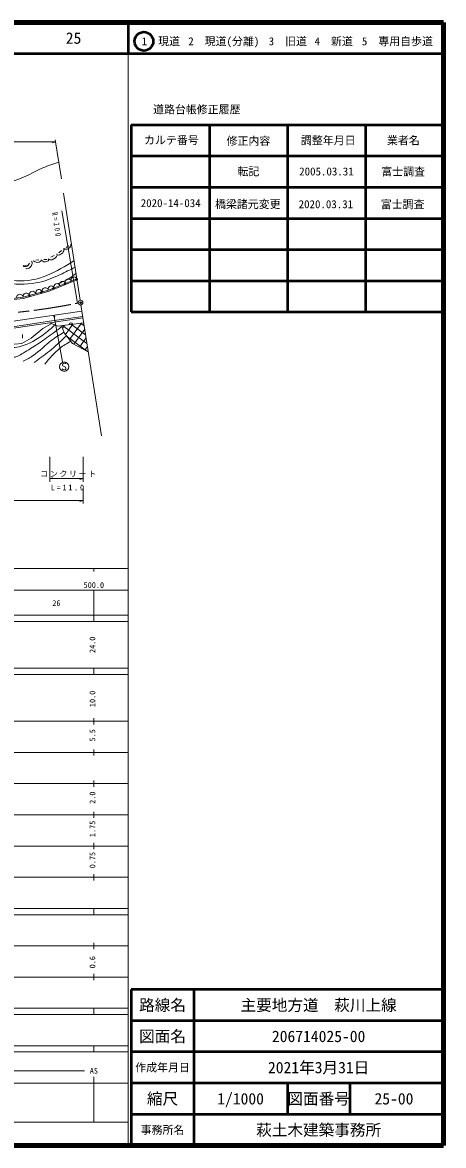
# Model space of a CAD drawing. Units: millimetres, scale not verified. Extents: x 40000 to 680000, y 20000 to 380000.
# Drawn here: x 545140 to 680000, y 20000 to 380000 of the extents above; entities that cross this region are included whole.
import ezdxf
from ezdxf.enums import TextEntityAlignment as Align

# ---------------------------------------------------------------- set-up
doc = ezdxf.new("R2010")
doc.units = ezdxf.units.MM
doc.header["$LTSCALE"] = 1000
doc.header["$PDMODE"] = 32
doc.header["$PDSIZE"] = 500
doc.linetypes.add('CHAIN', pattern=[18.5, 12, -1.5, 3.5, -1.5])
for name, color, linetype, lineweight in [('M-BGD', 7, 'Continuous', 13), ('M-BMK', 2, 'CHAIN', 13), ('M-BMK-SRVR', 3, 'Continuous', 13), ('M-STR-HTXT', 7, 'Continuous', 13), ('M-STR-STRC', 7, 'Continuous', 13), ('M-TTL', 2, 'Continuous', 140), ('M-TTL-BAND', 7, 'Continuous', 13), ('M-TTL-FRAM', 2, 'Continuous', 50), ('M-TTL-LINE', 7, 'Continuous', 50)]:
    doc.layers.add(name, color=color, linetype=linetype, lineweight=lineweight)
doc.layers.add('M-OTRS', color=6, linetype='Continuous')
doc.layers.add('M-TTL-TXT', color=7, linetype='Continuous')
doc.styles.add('ＭＳ ゴシック', font='')
doc.styles.get('ＭＳ ゴシック').set_extended_font_data('MS Gothic')

msp = doc.modelspace()

# ---------------------------------------------------------------- hatches: boundary and pattern name
at = {"layer": 'M-BGD'}
h = msp.add_hatch(dxfattribs=at)
h.set_pattern_fill('USER', color=256, style=0, pattern_type=2)
h.set_pattern_definition([(143.8511, (228045, 620454), (-1179.772, -1614.973), []), (233.8511, (228045, 620454), (1614.973, -1179.772), [])])
h.paths.add_polyline_path([(557634, 282815), (564773, 283739), (566230, 274378), (561207, 277103), (558494, 280564)])

# ---------------------------------------------------------------- linework, layer by layer
for p, q in [((556775, 306204), (557626, 306952)), ((559124, 307906), (559949, 308404)), ((546713, 301838), (547435, 302792)), ((549427, 303795), (550411, 303873)), ((551950, 303994), (552934, 304071)), ((554184, 304729), (555319, 305348)), ((545748, 302140), (546316, 302192)), ((562560, 297447), (562839, 297559)), ((556506, 282668), (553897, 283705)), ((556506, 282668), (564773, 283739)), ((545160, 279962), (545160, 278762))]:
    msp.add_line(p, q, dxfattribs=at)
for points in [[(522575, 297395), (530134, 293711), (536017, 291972), (541133, 291460), (545380, 291921), (553463, 294223), (562575, 297851)], [(541284, 291096), (545340, 291523), (553666, 293872), (562560, 297447)], [(564197, 287438), (542900, 284351), (517340, 283472), (496930, 283649), (477291, 283992), (434004, 283022), (402960, 281774), (373648, 280458), (351885, 279419), (335886, 277340), (332908, 276509), (328406, 273739), (325567, 270830), (323974, 268059), (324459, 266051), (325427, 264812)], [(334581, 275501), (341747, 276542), (351886, 277583), (373946, 278969), (389220, 279701), (413303, 280586), (439845, 281395), (458999, 281972), (479901, 282088), (517439, 281473), (530688, 281550), (539309, 282049), (553823, 284200), (564459, 285775)], [(334653, 275007), (341809, 276045), (351927, 277084), (373974, 278470), (389241, 279201), (413320, 280086), (439860, 280895), (459008, 281472), (479898, 281588), (517436, 280973), (530703, 281050), (539360, 281551), (553897, 283705), (564533, 285281)], [(538446, 279160), (540637, 277326), (542674, 276868), (544890, 277122), (547972, 278803), (551639, 281885), (554313, 283413)], [(557634, 282815), (558494, 280564), (561207, 277103), (566230, 274378)]]:
    msp.add_lwpolyline(points, dxfattribs=at)
for centre, radius in [((558731, 296178), 250), ((558731, 296178), 150), ((558731, 296178), 50), ((562467, 297679), 250), ((562467, 297679), 150), ((562467, 297679), 50), ((547323, 292342), 250), ((547323, 292342), 150), ((547323, 292342), 50), ((551198, 293436), 250), ((551198, 293436), 150), ((551198, 293436), 50), ((554995, 294676), 250), ((554995, 294676), 150), ((554995, 294676), 50)]:
    msp.add_circle(centre, radius, dxfattribs=at)
for centre, radius, start, end in [((554375, 294586), 981, 21.70852, 201.70852), ((556197, 295312), 981, 21.70852, 201.70852), ((558019, 296037), 981, 21.70852, 201.70852), ((559842, 296763), 981, 21.70852, 201.70852), ((561664, 297488), 981, 21.70852, 201.70852), ((544318, 291806), 1068, 6.18965, 186.18965), ((546390, 292209), 1051, 15.89852, 195.89852), ((548411, 292784), 1051, 15.89852, 195.89852), ((550432, 293360), 1051, 15.89852, 195.89852), ((552453, 293936), 1051, 15.89852, 195.89852), ((560640, 283204), 500, 7.37784, 187.37784)]:
    msp.add_arc(centre, radius, start, end, dxfattribs=at)
for centre, major_axis, start_param, end_param in [((557201, 306578), (-1064, -935), 0, 3.1415927), ((559537, 308155), (1031, 622), 3.1415927, 6.2831853), ((547074, 302315), (-903, -1193), 0, 3.1415927), ((549919, 303834), (1230, 97), 3.1415927, 6.2831853), ((552442, 304032), (1230, 97), 3.1415927, 6.2831853), ((554752, 305038), (1418, 774), 3.1415927, 6.2831853), ((546032, 302166), (709, 64), 3.1415927, 6.2831853)]:
    msp.add_ellipse(centre, major_axis=major_axis, ratio=0.6, start_param=start_param, end_param=end_param, dxfattribs=at)
for points, knots in [([(377755, 326860), (387886, 326850), (398021, 327055), (408128, 326611), (418765, 326352), (429305, 325755), (440146, 324028), (452060, 321980), (464427, 318222), (475206, 321669), (481823, 323696), (487834, 328360), (494529, 331331), (500897, 334082), (507845, 335273), (514750, 335151), (519474, 335263), (524202, 334835), (528690, 333017), (532341, 331482), (535819, 329004), (539363, 328861), (543398, 328697), (547517, 331561), (551608, 333354), (553326, 334108), (555040, 334672), (556753, 335236)], [0, 0, 0, 0, 1, 1, 1, 2, 2, 2, 3, 3, 3, 4, 4, 4, 5, 5, 5, 6, 6, 6, 7, 7, 7, 8, 8, 8, 9, 9, 9, 9]), ([(487566, 297181), (488758, 297842), (489950, 298503), (491101, 299239), (492904, 300391), (494605, 301724), (496482, 302721), (499153, 304138), (502180, 304873), (505240, 305253), (508031, 305610), (510856, 305648), (513576, 305148), (516510, 304613), (519316, 303547), (522018, 302246), (525109, 300751), (528053, 299026), (531251, 297920), (534191, 296902), (537344, 296517), (540521, 296285), (543951, 296019), (547417, 295974), (550704, 296760), (552938, 297294), (555089, 298212), (557193, 299187), (558816, 299939), (560411, 300725), (562005, 301510)], [0, 0, 0, 0, 1, 1, 1, 2, 2, 2, 3, 3, 3, 4, 4, 4, 5, 5, 5, 6, 6, 6, 7, 7, 7, 8, 8, 8, 9, 9, 9, 10, 10, 10, 10]), ([(536090, 298923), (538442, 298154), (540794, 297384), (543212, 297182), (546482, 296908), (549874, 297672), (552973, 298923), (556067, 300173), (558870, 301910), (561673, 303646)], [0, 0, 0, 0, 1, 1, 1, 2, 2, 2, 3, 3, 3, 3]), ([(556560, 296285), (557814, 296799), (559068, 297312), (560201, 298026), (560936, 298490), (561621, 299038), (562305, 299586)], [0, 0, 0, 0, 1, 1, 1, 2, 2, 2, 2]), ([(536553, 278309), (537320, 277096), (538087, 275883), (539128, 274689), (539942, 273755), (540922, 272833), (541977, 272707), (543086, 272574), (544276, 273320), (545384, 274007), (547018, 275016), (548448, 275900), (549905, 276857), (551470, 277884), (553065, 278997), (554612, 280139), (555673, 280923), (556710, 281720), (557748, 282517)], [0, 0, 0, 0, 1, 1, 1, 2, 2, 2, 3, 3, 3, 4, 4, 4, 5, 5, 5, 6, 6, 6, 6]), ([(537517, 279050), (538138, 277958), (538759, 276866), (539686, 276299), (541012, 275487), (542965, 275753), (544702, 276237), (547455, 277004), (549666, 278319), (551763, 279891), (553070, 280871), (554332, 281951), (555595, 283031)], [0, 0, 0, 0, 1, 1, 1, 2, 2, 2, 3, 3, 3, 4, 4, 4, 4]), ([(545384, 271406), (546484, 271988), (547583, 272570), (548604, 273264), (550658, 274660), (552392, 276511), (554364, 278033), (555652, 279027), (557040, 279881), (558429, 280735)], [0, 0, 0, 0, 1, 1, 1, 2, 2, 2, 3, 3, 3, 3]), ([(548852, 271035), (550512, 272197), (552171, 273360), (553745, 274627), (555645, 276156), (557420, 277838), (559195, 279520)], [0, 0, 0, 0, 1, 1, 1, 2, 2, 2, 2]), ([(552259, 270429), (553780, 272274), (555302, 274118), (557152, 275570), (558234, 276419), (559428, 277134), (560622, 277849)], [0, 0, 0, 0, 1, 1, 1, 2, 2, 2, 2])]:
    msp.add_open_spline(points, degree=3, knots=knots, dxfattribs=at)
at = {"layer": 'M-BMK'}
msp.add_line((562720, 290015), (563028, 290068), dxfattribs=at)
msp.add_arc((523066, 486045), 200000, 272.07228, 281.43579, dxfattribs=at)
at = {"layer": 'M-BMK-SRVR'}
for p, q in [((558306, 325266), (563652, 290934)), ((563883, 289452), (570425, 247442))]:
    msp.add_line(p, q, dxfattribs=at)
msp.add_circle((563768, 290193), 750, dxfattribs=at)
at = {"layer": 'M-OTRS'}
msp.add_point((563768, 290193), dxfattribs=at)
at = {"layer": 'M-STR-HTXT'}
for p, q in [((557587, 329882), (555648, 342333)), ((322250, 341680), (555749, 341684)), ((555749, 341684), (554749, 341404)), ((557717, 319595), (562720, 290015)), ((553897, 240770), (553898, 232770)), ((564534, 232770), (564533, 240770)), ((553898, 233770), (554898, 234050)), ((553898, 233770), (564534, 233770)), ((564534, 233770), (563534, 233490)), ((564534, 225770), (564534, 230770)), ((334653, 226766), (564534, 226770)), ((564534, 226770), (563534, 226490))]:
    msp.add_line(p, q, dxfattribs=at)
at = {"layer": 'M-STR-STRC'}
msp.add_line((557934, 271175), (555314, 285793), dxfattribs=at)
msp.add_lwpolyline([(559018, 270624), (558898, 270744), (558658, 270804), (558418, 270804), (558058, 270624), (557998, 270264), (558118, 269964), (558958, 269484), (559078, 269184), (559018, 268824), (558718, 268644), (558298, 268644), (557938, 268824), (557818, 269004)], dxfattribs=at)
for centre, radius in [((555314, 285793), 150), ((555314, 285793), 90), ((555314, 285793), 30), ((558538, 269664), 1500)]:
    msp.add_circle(centre, radius, dxfattribs=at)
at = {"layer": 'M-TTL'}
for p, q in [((680000, 380000), (40000, 380000)), ((680000, 20000), (680000, 380000)), ((40000, 20000), (680000, 20000))]:
    msp.add_line(p, q, dxfattribs=at)
at = {"layer": 'M-TTL-BAND'}
for p, q in [((579000, 20000), (579000, 370000)), ((40000, 205000), (579000, 205000)), ((568000, 205000), (568000, 204000)), ((68000, 198000), (579000, 198000)), ((568000, 188000), (568000, 198000)), ((40000, 190000), (579000, 190000)), ((40000, 188000), (579000, 188000)), ((40000, 173000), (579000, 173000)), ((568000, 171000), (568000, 173000)), ((40000, 171000), (579000, 171000)), ((40000, 156000), (579000, 156000)), ((568000, 155000), (568000, 157000)), ((46000, 146000), (579000, 146000)), ((568000, 145000), (568000, 147000)), ((568000, 135000), (568000, 137000)), ((52000, 136000), (579000, 136000)), ((46000, 126000), (579000, 126000)), ((568000, 125000), (568000, 127000)), ((52000, 116000), (579000, 116000)), ((568000, 115000), (568000, 117000)), ((46000, 106000), (579000, 106000)), ((568000, 105000), (568000, 107000)), ((40000, 96000), (579000, 96000)), ((40000, 94000), (579000, 94000)), ((568000, 94000), (568000, 96000)), ((49000, 84000), (579000, 84000)), ((568000, 83000), (568000, 85000)), ((40000, 74000), (579000, 74000)), ((568000, 73000), (568000, 75000)), ((40000, 64000), (579000, 64000)), ((40000, 62000), (579000, 62000)), ((568000, 62000), (568000, 64000)), ((40000, 52000), (579000, 52000)), ((568000, 50000), (568000, 52000)), ((40000, 50000), (579000, 50000)), ((71000, 44000), (565000, 44000)), ((40000, 40000), (579000, 40000)), ((568000, 27500), (568000, 42000)), ((68000, 27500), (579000, 27500))]:
    msp.add_line(p, q, dxfattribs=at)
at = {"layer": 'M-TTL-FRAM'}
for p, q in [((580000, 347197), (580000, 287197)), ((580000, 347197), (680000, 347197)), ((580000, 287197), (680000, 287197)), ((680000, 70000), (580000, 70000)), ((580000, 70000), (580000, 20000))]:
    msp.add_line(p, q, dxfattribs=at)
at = {"layer": 'M-TTL-LINE'}
for p, q in [((579000, 380000), (579000, 370000)), ((40000, 370000), (680000, 370000)), ((605000, 347197), (605000, 287197)), ((630000, 347197), (630000, 287197)), ((655000, 347197), (655000, 287197)), ((580000, 337197), (680000, 337197)), ((580000, 327197), (680000, 327197)), ((580000, 317197), (680000, 317197)), ((580000, 307197), (680000, 307197)), ((580000, 297197), (680000, 297197)), ((600000, 70000), (600000, 20000)), ((680000, 60000), (580000, 60000)), ((680000, 50000), (580000, 50000)), ((680000, 40000), (580000, 40000)), ((630000, 40000), (630000, 30000)), ((650000, 40000), (650000, 30000)), ((680000, 30000), (580000, 30000))]:
    msp.add_line(p, q, dxfattribs=at)
msp.add_circle((584031, 373958), 3000, dxfattribs=at)

# ---------------------------------------------------------------- texts
at = {"layer": 'M-STR-HTXT', "char_height": 1833, "attachment_point": 7, "style": 'ＭＳ ゴシック'}
for s, insert, rotation in [('\\T1.61;\\W0.7;R=200', (554561, 319032), 278.601), ('\\T1.2;コンクリート', (550800, 234270), 0.001), ('\\T1.43;L=11.0', (554205, 230000), 0.001)]:
    msp.add_mtext(s, dxfattribs=dict(at, insert=insert, rotation=rotation))
at = {"layer": 'M-TTL-BAND', "style": 'ＭＳ ゴシック'}
for s, p in [('500.0', (568000, 198195)), ('26', (556000, 192405)), ('AS', (568000, 42500))]:
    msp.add_text(s, height=1833, dxfattribs=at).set_placement(p, align=Align.BOTTOM_CENTER)
for s, p in [('24.0', (569000, 180500)), ('10.0', (569000, 163174)), ('5.5', (569000, 151500)), ('2.0', (569000, 131500)), ('1.75', (569000, 121500)), ('0.75', (569000, 111500)), ('0.6', (569000, 78764))]:
    msp.add_text(s, height=1833, rotation=90, dxfattribs=at).set_placement(p, align=Align.BOTTOM_CENTER)
at = {"layer": 'M-TTL-TXT', "style": 'ＭＳ ゴシック'}
for s, height, p in [('25', 3666, (561497, 375000)), ('1\u3000現道', 2566, (589448, 373958)), ('2\u3000現道(分離)', 2566, (609619, 373958)), ('3\u3000旧道', 2566, (630121, 373958)), ('4\u3000新道', 2566, (644824, 373958)), ('5\u3000専用自歩道', 2566, (665228, 373958)), ('道路台帳修正履歴', 2566, (600968, 352113)), ('カルテ番号', 2566, (592839, 342277)), ('修正内容', 2566, (617509, 342023)), ('調整年月日', 2566, (643089, 342197)), ('業者名', 2566, (667134, 342197)), ('転記', 2566, (617500, 332245)), ('2005.03.31', 2566, (642500, 332245)), ('富士調査', 2566, (667077, 332189)), ('2020-14-034', 2566, (592615, 322093)), ('橋梁諸元変更', 2566, (617325, 321743)), ('2020.03.31', 2566, (642325, 321743)), ('富士調査', 2566, (666902, 321687)), ('路線名', 3666, (590000, 65000)), ('路線名', 3666, (590000, 65000)), ('主要地方道\u3000萩川上線', 3666, (640000, 65000)), ('図面名', 3666, (590000, 55000)), ('図面名', 3666, (590000, 55000)), ('206714025-00', 3666, (640000, 55000)), ('2021年3月31日', 3666, (640000, 45000)), ('作成年月日', 2566, (590000, 45000)), ('作成年月日', 2566, (590000, 45000)), ('縮尺', 3666, (590000, 35000)), ('縮尺', 3666, (590000, 35000)), ('1/1000', 3666, (615000, 35000)), ('図面番号', 3666, (640000, 35000)), ('図面番号', 3666, (640000, 35000)), ('25-00', 3666, (664125, 35000)), ('事務所名', 2566, (590000, 25000)), ('事務所名', 2566, (590000, 25000)), ('萩土木建築事務所', 3666, (640000, 25000))]:
    msp.add_text(s, height=height, dxfattribs=at).set_placement(p, align=Align.MIDDLE_CENTER)

doc.saveas('drawing.dxf')
